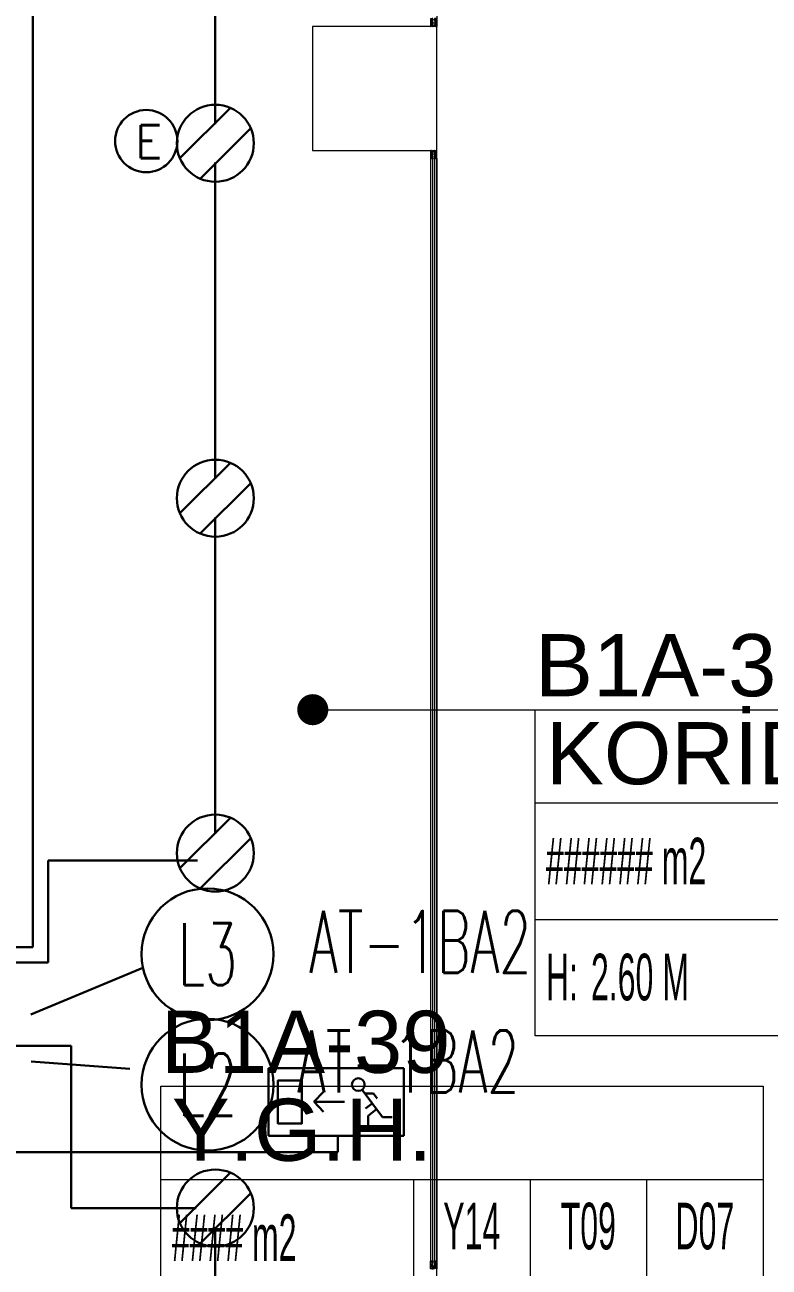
# Model space of a CAD drawing. Header units: metres. Extents: x -13316 to 152404, y -3899 to 30226.
# Drawn here: x 85695 to 86174, y 2801 to 3601 of the extents above; entities that cross this region are included whole.
import ezdxf
from ezdxf.enums import TextEntityAlignment as Align

# ---------------------------------------------------------------- set-up
doc = ezdxf.new("R2010")
doc.units = ezdxf.units.M
doc.header["$LTSCALE"] = 100
doc.header["$MEASUREMENT"] = 0
doc.layers.get('0').update_dxf_attribs({"color": 9, "lineweight": 9})
for name, color, linetype, lineweight in [('0 @ 1', 9, 'Continuous', 9), ('00', 9, 'Continuous', 9), ('01', 9, 'Continuous', 9), ('06D', 9, 'Continuous', 9), ('10', 9, 'Continuous', 9), ('15', 9, 'Continuous', 9), ('21_mahal200', 9, 'Continuous', 9), ('E-1x8 W ACİL ÇIKIŞ ARMATÜRÜ (TİP1)', 7, 'Continuous', 30), ('E-2x18W GÖMME PL COMPACT FLUORESAN ARMATÜR', 7, 'Continuous', 30), ('E-ACİL AYDINLATMA KİTİ', 7, 'Continuous', 30), ('E-KABLO', 7, 'Continuous', 30), ('E-LINYE', 7, 'Continuous', 30)]:
    doc.layers.add(name, color=color, linetype=linetype, lineweight=lineweight)
doc.styles.add('Arial', font='arial.ttf', dxfattribs={"height": 2.5})
doc.styles.add('E-YAZI', font='txttw.shx')
doc.styles.add('MuuM_TEXT-STANDART', font='ARIALN.TTF')
doc.dimstyles.new('MuuM_DIM200', dxfattribs={"dimscale": 20, "dimtxt": 2, "dimasz": 1, "dimexe": 1, "dimexo": 1, "dimgap": 1, "dimtad": 1, "dimdec": 1, "dimrnd": 0.5, "dimdsep": 46, "dimtxsty": 'MuuM_TEXT-STANDART', "dimblk": 'ARCHTICK', "dimcen": 0, "dimdle": 0.15, "dimclrd": 256, "dimclre": 256, "dimclrt": 256, "dimadec": 0, "dimazin": 0, "dimtfac": 5, "dimtdec": 1, "dimtix": 1, "dimtmove": 2, "dimatfit": 3, "dimldrblk": 'DOT', "dimfxl": 3, "dimfxlon": 1, "dimtolj": 1, "dimlwd": -1, "dimlwe": -1, "dimarcsym": 0})
pattern_1 = [(225, (-604.72494, -2171.82614), (-0.0883883476, 0.0883883476), []), (135, (-604.72494, -2171.82614), (0.0883883476, 0.0883883476), [])]

# ---------------------------------------------------------------- blocks, each defined once
blk = doc.blocks.new('100_2x18W GÖMME PL COMPACT FLUORESAN ARMATÜR')
at = {"layer": 'E-2x18W GÖMME PL COMPACT FLUORESAN ARMATÜR', "color": 7}
for p, q in [((-1.426, -0.605), (0.605, 1.426)), ((-0.605, -1.426), (1.426, 0.605))]:
    blk.add_line(p, q, dxfattribs=at)
at = {"layer": 'E-2x18W GÖMME PL COMPACT FLUORESAN ARMATÜR', "color": 4}
blk.add_circle((0, 0), 1.549, dxfattribs=at)
blk = doc.blocks.new('100_ACİL AYDINLATMA KİTİ')
at = {"layer": 'E-ACİL AYDINLATMA KİTİ', "color": 3}
blk.add_circle((0, 0), 1.251, dxfattribs=at)
at = {"layer": 'E-ACİL AYDINLATMA KİTİ', "color": 3, "style": 'E-YAZI'}
blk.add_text('E', height=1.34, dxfattribs=at).set_placement((-0.448, -0.694))
blk = doc.blocks.new('100_1x8 W ACİL ÇIKIŞ ARMATÜRÜ (TİP1)')
at = {"layer": 'E-1x8 W ACİL ÇIKIŞ ARMATÜRÜ (TİP1)', "color": 4}
for p, q in [((-3.4, 3.4), (3.4, 3.4)), ((-3.4, 0), (-3.4, 3.4)), ((3.4, 3.4), (3.4, 0)), ((3.4, 0), (-3.4, 0))]:
    blk.add_line(p, q, dxfattribs=at)
at = {"layer": 'E-1x8 W ACİL ÇIKIŞ ARMATÜRÜ (TİP1)', "color": 1}
for p, q in [((-1.305, 2.317), (-2.331, 0.937)), ((-1.882, 2.125), (-2.072, 1.87)), ((-1.448, 2.125), (-1.882, 2.125)), ((1.112, 1.705), (0.624, 2.205)), ((-1.608, 1.01), (-2.039, 1.33)), ((-1.484, 1.378), (-1.818, 1.627)), ((1.112, 1.705), (-0.431, 1.705)), ((0.624, 1.205), (1.107, 1.7)), ((-2.821, 0.937), (-2.331, 0.937)), ((-1.608, 1.01), (-1.608, 0.516))]:
    blk.add_line(p, q, dxfattribs=at)
blk.add_lwpolyline([(1.715, 2.777), (2.92, 2.777), (2.92, 0.623), (1.715, 0.623)], close=True, dxfattribs=at)
blk.add_circle((-1.115, 2.574), 0.32, dxfattribs=at)
blk = doc.blocks.new('p-kolon_80x80')
blk.add_lwpolyline([(-40, -40), (40, -40), (40, 40), (-40, 40)], close=True)
blk = doc.blocks.new('1.Bod.Ara.Sitatik Elk')
at = {"layer": '01'}
blk.add_blockref('p-kolon_80x80', (1600, -5390), dxfattribs=at)
blk = doc.blocks.new('0_roomno2')
blk.add_lwpolyline([(19.375, -10.5), (0, -10.5), (0, 0), (19.375, 0)], close=True)
for points in [[(0, -3), (19.375, -3)], [(8.125, -3), (8.125, -10.5)], [(11.875, -3), (11.875, -10.5)], [(15.625, -3), (15.625, -10.5)], [(0, -6.75), (8.125, -6.75)]]:
    blk.add_lwpolyline(points)
at = {"style": 'MuuM_TEXT-STANDART', "width": 0.6}
blk.add_text('H:', height=1.5, dxfattribs=at).set_placement((0.35, -8.608), align=Align.MIDDLE_LEFT)
at = {"style": 'Arial'}
blk.add_attdef('ODANO', (0, 1.17), '', height=2, dxfattribs=at)
blk.add_attdef('MEKANADI', text='', height=2, dxfattribs=at).set_placement((0.35, -3), align=Align.BOTTOM_LEFT)
at = {"style": 'MuuM_TEXT-STANDART', "width": 0.6}
for tag, p in [('YER01', (10, -4.5)), ('TAVAN01', (13.75, -4.5)), ('DUVAR01', (17.5, -4.5)), ('YER02', (10, -6.75)), ('TAVAN02', (13.75, -6.75)), ('DUVAR02', (17.5, -6.75)), ('YER03', (10, -9)), ('TAVAN03', (13.75, -9)), ('DUVAR03', (17.5, -9))]:
    blk.add_attdef(tag, text='', height=1.5, dxfattribs=at).set_placement(p, align=Align.MIDDLE_CENTER)
for tag, p in [('M2', (0.35, -4.875)), ('TEMIZTAVANYUKSEKLIGI', (1.8, -8.608))]:
    blk.add_attdef(tag, text='', height=1.5, dxfattribs=at).set_placement(p, align=Align.MIDDLE_LEFT)
blk = doc.blocks.new('_ArchTick')
at = {"color": 0, "linetype": 'ByBlock', "const_width": 0.15}
blk.add_lwpolyline([(-0.5, -0.5), (0.5, 0.5)], dxfattribs=at)
blk = doc.blocks.new('_Dot')
at = {"color": 0, "linetype": 'ByBlock', "lineweight": -2}
blk.add_line((-0.5, 0), (-1, 0), dxfattribs=at)
at = {"color": 0, "linetype": 'ByBlock', "const_width": 0.5}
blk.add_lwpolyline([(-0.25, 0, 1), (0.25, 0, 1)], format="xyb", close=True, dxfattribs=at)
blk = doc.blocks.new('p-strahle-alüminyumdoğramaprofili')
at = {"layer": '10'}
h = blk.add_hatch(dxfattribs=at)
h.set_pattern_fill('NET', color=256, angle=315, style=0)
h.set_pattern_definition(pattern_1)
h.paths.add_polyline_path([(-4.62, 2.65), (-4.68, 2.65), (-4.72, 2.75), (-4.72, 2.8), (-4.69, 2.8), (-4.69, 2.92), (-4.98, 2.92), (-4.98, 2.8), (-4.95, 2.8), (-4.99, 2.65), (-5.08, 2.66), (-5.25, 2.28), (-5.14, 2.28), (-5.14, 2.33), (-4.98, 2.52, 0.2599), (-4.9, 2.28), (-4.66, 2.28, 0.382682)])
h.paths.add_polyline_path([(-4.86, 2.52), (-4.67, 2.52, -2.16717)], flags=16)
h = blk.add_hatch(dxfattribs=at)
h.set_pattern_fill('NET', color=256, angle=315, style=0)
h.set_pattern_definition(pattern_1)
h.paths.add_polyline_path([(-4.62, 0.88), (-4.68, 0.88), (-4.72, 0.77), (-4.72, 0.73), (-4.69, 0.73), (-4.69, 0.6), (-4.98, 0.6), (-4.98, 0.73), (-4.95, 0.73), (-4.99, 0.88), (-5.08, 0.87), (-5.25, 1.24), (-5.14, 1.24), (-5.14, 1.2), (-4.98, 1.01, -0.2599), (-4.9, 1.24), (-4.66, 1.24, -0.382682)])
h.paths.add_polyline_path([(-4.86, 1), (-4.67, 1, 2.16717)], flags=16)
h = blk.add_hatch(dxfattribs=at)
h.set_pattern_fill('NET', color=256, angle=315, style=0)
h.set_pattern_definition([(225, (-608.45214, -2173.53612), (-0.0883883476, 0.0883883476), []), (135, (-608.45214, -2173.53612), (0.0883883476, 0.0883883476), [])])
h.paths.add_polyline_path([(-3.45, 2.28), (-3.45, 2.57), (-4.49, 2.57), (-4.49, 2.28)])
h = blk.add_hatch(dxfattribs=at)
h.set_pattern_fill('NET', color=256, angle=315, style=0)
h.set_pattern_definition([(225, (-608.45214, -2180.04526), (-0.0883883476, 0.0883883476), []), (135, (-608.45214, -2180.04526), (0.0883883476, 0.0883883476), [])])
h.paths.add_polyline_path([(-3.45, 0.93), (-3.45, 1.24), (-4.49, 1.24), (-4.49, 0.93)])
h = blk.add_hatch(dxfattribs=at)
h.set_pattern_fill('NET', color=256, angle=315, style=0)
h.set_pattern_definition([(225, (-629.50454, -2177.58922), (-0.0883883476, 0.0883883476), []), (135, (-629.50454, -2177.58922), (0.0883883476, 0.0883883476), [])])
h.paths.add_polyline_path([(0, 0.68), (0, 1.75), (-0.18, 1.75), (-0.18, 0.68)])
for points in [[(-5.08, 2.66), (-5.25, 2.28)], [(-5.09, 0.88), (-5.25, 1.24)], [(-4.98, 2.52), (-5.14, 2.33), (-5.14, 2.28)], [(-4.98, 1.01), (-5.14, 1.2), (-5.14, 1.24)], [(-4.92, 3.6), (-4.92, 3.16), (-4.61, 3.16), (-4.61, 2.87), (-4.52, 2.87), (-4.62, 2.65), (-4.68, 2.65), (-4.72, 2.75), (-4.72, 2.8), (-4.69, 2.8), (-4.69, 3.05), (-4.98, 3.05), (-4.98, 2.8), (-4.95, 2.8), (-4.99, 2.65), (-5.08, 2.66), (-5.07, 3.76), (-0.11, 3.76)], [(-4.69, 2.92), (-4.98, 2.92)], [(-4.71, 0.6), (-4.98, 0.6)], [(-2.83, 0.2), (-2.67, 0.2), (-2.67, -0.04), (-4.87, -0.04), (-4.87, 0.19), (-4.57, 0.19), (-4.57, 0.73), (-2.67, 0.73)], [(-4.52, 2.87), (-4.49, 2.87), (-4.49, 2.26)], [(-4.49, 0.93), (-4.49, 0.93), (-4.49, 1.26)], [(-3.45, 2.26), (-3.45, 2.57)], [(-3.45, 1.26), (-3.45, 0.93)], [(-2.08, 0.93), (-2.08, 2.57)], [(-0.18, 0.68), (0, 0.68), (0, 1.75)], [(-0.18, 1.75), (0, 1.75)]]:
    blk.add_lwpolyline(points, dxfattribs=at)
for points in [[(-0.18, 2.74), (-0.18, 2.21), (0, 2.21), (0, 2.08), (-0.18, 2.08), (-0.18, 0.43), (0, 0.43), (0, 0), (-0.12, 0), (-0.12, -0.24), (-5.09, -0.24), (-5.09, 0.88), (-4.98, 0.88), (-4.94, 0.7), (-4.99, 0.7), (-4.99, 0.33), (-4.71, 0.33), (-4.71, 0.88), (-4.56, 0.88), (-4.52, 0.93), (-1.28, 0.93), (-1.2, 1.22), (-0.9, 1.22), (-0.9, 0.62), (-0.58, 0.62), (-0.58, 2.74)], [(-2.03, 0.78), (-1.35, 0.78), (-1.35, 0.08), (-1.28, 0.04), (-1.28, -0.04), (-2.09, -0.04), (-2.09, 0.1), (-2.03, 0.15)]]:
    blk.add_lwpolyline(points, close=True, dxfattribs=at)
for points in [[(-0.57, 3.26), (-0.57, 3.62), (-4.89, 3.62), (-4.89, 3.65, 0.561743), (-4.97, 3.66, 0.595966), (-4.92, 3.6, -2.204878)], [(-4.67, 2.52), (-4.86, 2.52, 1)], [(-4.67, 1), (-4.86, 1, -1)], [(-4.61, 2.87), (-4.49, 3.45, -0.833203), (-4.18, 3.44, -0.447088)], [(-4.49, 2.57), (-1.23, 2.57, -0.414214), (-0.9, 2.25), (-0.9, 1.22)], [(-4.18, 3.44), (-4.18, 2.99, 0.414214), (-4.07, 2.89), (-0.82, 2.89), (-0.82, 3.62)], [(-2.67, 0.73), (-2.67, 0.32), (-2.83, 0.32, 1), (-2.83, 0.2, -1)], [(-0.11, 3.76), (-0.11, 3.62), (-0.45, 3.62), (-0.45, 3.14, -1), (-0.66, 3.14)], [(-0.66, 3.14, -0.305404), (-0.57, 3.26, -5.773092)]]:
    blk.add_lwpolyline(points, format="xyb", dxfattribs=at)
for centre, radius, start, end in [((-4.73, 2.47), 0.253, 168.66756, 234.12581), ((-4.73, 1.06), 0.253, 125.87419, 191.33244), ((-4.77, 2.44), 0.125, 139.54015, 40.45985), ((-4.77, 1.08), 0.125, 319.54015, 220.45985), ((-4.84, 2.48), 0.273, 305.97376, 36.42893), ((-4.84, 1.04), 0.273, 323.57107, 54.02624)]:
    blk.add_arc(centre, radius, start, end, dxfattribs=at)
blk = doc.blocks.new('1.Bod.Ara.Mimari Elk')
at = {"layer": '00'}
blk.add_line((1640, -6310), (1640, -5430), dxfattribs=at)
at = {"layer": '06D'}
for points in [[(1640, -4630), (1640, -5350)], [(1636, -5435.11), (1636, -6144.94)], [(1640, -5435.11), (1640, -6144.95)]]:
    blk.add_lwpolyline(points, dxfattribs=at)
at = {"layer": '15'}
for points in [[(1637.5, -6147.94), (1637.5, -5432.11)], [(1638.5, -5432.11), (1638.5, -6147.94)]]:
    blk.add_lwpolyline(points, dxfattribs=at)
at = {"layer": '0 @ 1', "linetype": 'Continuous', "xscale": -1}
for p, rotation in [((1639.76, -5350.11), 90), ((1636.24, -5430.03), 270)]:
    blk.add_blockref('p-strahle-alüminyumdoğramaprofili', p, dxfattribs=dict(at, rotation=rotation))
at = {"layer": '0 @ 1', "linetype": 'Continuous', "rotation": 270}
blk.add_blockref('p-strahle-alüminyumdoğramaprofili', (1636.24, -6150.11), dxfattribs=at)
at = {"layer": '21_mahal200'}
ref = blk.add_blockref('0_roomno2', (1703.23, -5790), dxfattribs=dict(at, xscale=20, yscale=20, zscale=20))
ref.add_attrib('ODANO', 'B1A-34', (1703.23, -5781.36), dxfattribs={"layer": '0', "height": 40, "style": 'Arial'})
ref.add_attrib('MEKANADI', 'KORİDOR', dxfattribs={"layer": '0', "height": 40, "style": 'Arial'}).set_placement((1710.23, -5850), align=Align.BOTTOM_LEFT)
ref.add_attrib('M2', '###### m2', dxfattribs={"layer": '0', "height": 30, "style": 'MuuM_TEXT-STANDART', "width": 0.6}).set_placement((1710.23, -5887.5), align=Align.MIDDLE_LEFT)
ref.add_attrib('TEMIZTAVANYUKSEKLIGI', '2.60 M', dxfattribs={"layer": '0', "height": 30, "style": 'MuuM_TEXT-STANDART', "width": 0.6}).set_placement((1739.23, -5962.16), align=Align.MIDDLE_LEFT)
ref.add_attrib('YER01', 'Y14', dxfattribs={"layer": '0', "height": 30, "style": 'MuuM_TEXT-STANDART', "width": 0.6}).set_placement((1903.23, -5880), align=Align.MIDDLE_CENTER)
ref.add_attrib('TAVAN01', 'T05', dxfattribs={"layer": '0', "height": 30, "style": 'MuuM_TEXT-STANDART', "width": 0.6}).set_placement((1978.23, -5880), align=Align.MIDDLE_CENTER)
ref.add_attrib('DUVAR01', 'D07', dxfattribs={"layer": '0', "height": 30, "style": 'MuuM_TEXT-STANDART', "width": 0.6}).set_placement((2053.23, -5880), align=Align.MIDDLE_CENTER)
ref.add_attrib('TAVAN02', 'T09', dxfattribs={"layer": '0', "height": 30, "style": 'MuuM_TEXT-STANDART', "width": 0.6}).set_placement((1978.23, -5925), align=Align.MIDDLE_CENTER)
ref = blk.add_blockref('0_roomno2', (1462.5, -6032.5), dxfattribs=dict(at, xscale=20, yscale=20, zscale=20))
ref.add_attrib('ODANO', 'B1A-39', (1462.5, -6023.86), dxfattribs={"layer": '0', "height": 40, "style": 'Arial'})
ref.add_attrib('MEKANADI', 'Y.G.H.', dxfattribs={"layer": '0', "height": 40, "style": 'Arial'}).set_placement((1469.5, -6092.5), align=Align.BOTTOM_LEFT)
ref.add_attrib('M2', '#### m2', dxfattribs={"layer": '0', "height": 30, "style": 'MuuM_TEXT-STANDART', "width": 0.6}).set_placement((1469.5, -6130), align=Align.MIDDLE_LEFT)
ref.add_attrib('TEMIZTAVANYUKSEKLIGI', '3.40 M', dxfattribs={"layer": '0', "height": 30, "style": 'MuuM_TEXT-STANDART', "width": 0.6}).set_placement((1498.5, -6204.66), align=Align.MIDDLE_LEFT)
ref.add_attrib('YER01', 'Y14', dxfattribs={"layer": '0', "height": 30, "style": 'MuuM_TEXT-STANDART', "width": 0.6}).set_placement((1662.5, -6122.5), align=Align.MIDDLE_CENTER)
ref.add_attrib('TAVAN01', 'T09', dxfattribs={"layer": '0', "height": 30, "style": 'MuuM_TEXT-STANDART', "width": 0.6}).set_placement((1737.5, -6122.5), align=Align.MIDDLE_CENTER)
ref.add_attrib('DUVAR01', 'D07', dxfattribs={"layer": '0', "height": 30, "style": 'MuuM_TEXT-STANDART', "width": 0.6}).set_placement((1812.5, -6122.5), align=Align.MIDDLE_CENTER)
blk.add_leader([(1560.21, -5790), (1703.23, -5790)], dimstyle='MuuM_DIM200', override={"dimasz": 1, "dimfxl": 10}, dxfattribs=at)

msp = doc.modelspace()

# ---------------------------------------------------------------- linework, layer by layer
at = {"layer": 'E-KABLO', "color": 6}
for p, q in [((85700, 4210.36), (85700, 3007.16)), ((85817.5, 3740.88), (85817.5, 3537.12)), ((85817.5, 3512.34), (85817.5, 3308.57)), ((85817.5, 3283.79), (85817.5, 3080.03)), ((85806.09, 3062.8), (85710, 3062.8)), ((85710, 3062.8), (85710, 2997.16)), ((85651.68, 3007.16), (85700, 3007.16)), ((85663.32, 2997.16), (85710, 2997.16)), ((85647.89, 2943.65), (85724.65, 2943.65)), ((85724.65, 2839.09), (85724.65, 2943.65)), ((85805.11, 2839.09), (85724.65, 2839.09)), ((85817.5, 2622.94), (85817.5, 2826.7))]:
    msp.add_line(p, q, dxfattribs=at)
at = {"layer": 'E-KABLO', "color": 4}
for p, q in [((85896.23, 2875), (85896.23, 2885.63)), ((85668.97, 2875), (85896.23, 2875))]:
    msp.add_line(p, q, dxfattribs=at)
at = {"layer": 'E-LINYE', "color": 7, "linetype": 'Continuous'}
for p, q in [((85698.81, 2963.65), (85770.96, 2993.83)), ((85699.01, 2933.53), (85762.47, 2928.71))]:
    msp.add_line(p, q, dxfattribs=at)
for centre in [(85812.5, 3002.51), (85812.5, 2918.52)]:
    msp.add_circle(centre, 42.44, dxfattribs=at)

# ---------------------------------------------------------------- block references
for name in ['1.Bod.Ara.Mimari Elk', '1.Bod.Ara.Sitatik Elk']:
    msp.add_blockref(name, (84320, 8950))
at = {"layer": 'E-1x8 W ACİL ÇIKIŞ ARMATÜRÜ (TİP1)', "xscale": -12.8, "yscale": 12.8, "zscale": 12.8}
msp.add_blockref('100_1x8 W ACİL ÇIKIŞ ARMATÜRÜ (TİP1)', (85895.2, 2885.63), dxfattribs=at)
at = {"layer": 'E-2x18W GÖMME PL COMPACT FLUORESAN ARMATÜR', "xscale": 16, "yscale": 16, "zscale": 16}
for p in [(85817.5, 3524.73), (85817.5, 3296.18), (85817.5, 3067.64), (85817.5, 2839.09)]:
    msp.add_blockref('100_2x18W GÖMME PL COMPACT FLUORESAN ARMATÜR', p, dxfattribs=at)
at = {"layer": 'E-ACİL AYDINLATMA KİTİ', "xscale": 16, "yscale": 16, "zscale": 16}
msp.add_blockref('100_ACİL AYDINLATMA KİTİ', (85773.06, 3526.14), dxfattribs=at)

# ---------------------------------------------------------------- texts
at = {"layer": 'E-LINYE', "color": 3, "linetype": 'Continuous', "style": 'E-YAZI', "width": 0.6}
for s, p in [('AT-1BA2', (85949.33, 3010.47)), ('L3', (85812.5, 3002.51)), ('AT-1BA2', (85941.62, 2933.46)), ('L2', (85812.5, 2918.52))]:
    msp.add_text(s, height=40, dxfattribs=at).set_placement(p, align=Align.MIDDLE_CENTER)

doc.saveas('drawing.dxf')
